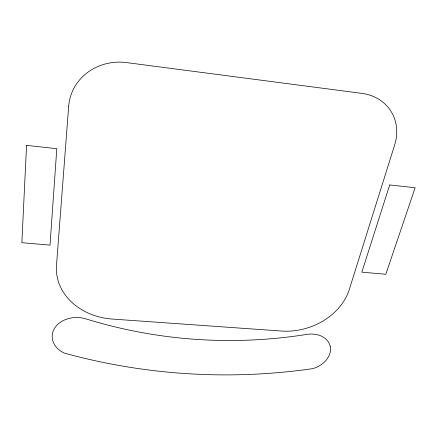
<?xml version="1.0" encoding="UTF-8"?>
<svg xmlns="http://www.w3.org/2000/svg" width="437" height="437" viewBox="0 0 437 437"><rect width="100%" height="100%" fill="white"/><g stroke="black" fill="none" stroke-linecap="round" stroke-linejoin="round"><path stroke-width="0.66" d="M26.553 145.39L21.85 242.688L50.009 245.13L56.794 148.684L26.553 145.39M68.685 106.164L56.493 265.412A61.399 50.845 -0.7 0 0 112.26 319.059L281.559 331.049A58.613 46.994 -17.8 0 0 349.305 289.48L394.649 144.964A49.971 42.815 -33.1 0 0 361.814 93.365L126.566 62.6A51.998 48.458 8.9 0 0 68.685 106.164M389.689 184.955L361.831 272.169L385.816 274.25L415.15 187.73L389.689 184.955M330.23 346.497A23.079 17.414 -16.4 0 0 305.862 334.556A671.904 571.7 -83.1 0 1 86.663 319.13A24.68 19.184 1 0 0 54.833 327.865A24.68 19.184 1 0 0 64.43 353.156A1030.069 790.44 -87.3 0 0 312.93 368.615A23.079 17.414 -16.4 0 0 330.23 346.497"/></g></svg>
